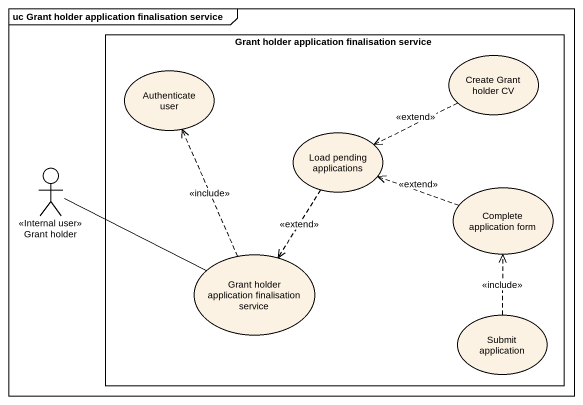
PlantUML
@startuml
mainframe uc Grant holder application finalisation service
rectangle "Grant holder application finalisation service" as Grant_holder_application {
  usecase "Authenticate user" as Authenticate_user
  usecase "Create Grant holder CV" as Create_Grant_holder_CV
  usecase "Load pending applications" as Load_pending_applications
  usecase "Complete application form" as Complete_application_form
  usecase "Grant holder application finalisation service" as Grant_holder_application_2
  usecase "Submit application" as Submit_application
}
actor "Grant holder" as Grant_holder <<Internal user>>
Create_Grant_holder_CV .left.> Load_pending_applications : <<extend>>
Grant_holder -right- Grant_holder_application_2
Load_pending_applications ..> Grant_holder_application_2 : <<extend>>
Complete_application_form .left.> Load_pending_applications : <<extend>>
Grant_holder_application_2 .up.> Authenticate_user : <<include>>
Submit_application .up.> Complete_application_form : <<include>>
@enduml
